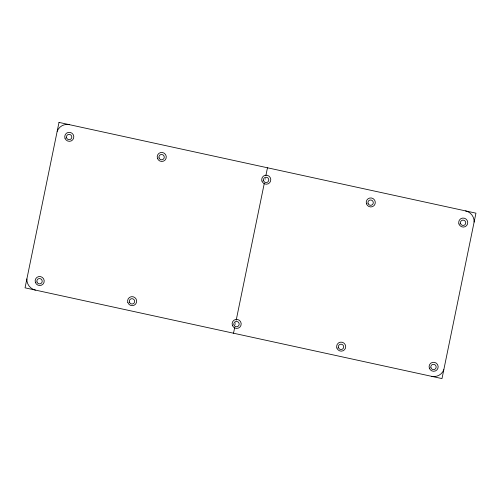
<?xml version="1.0" encoding="UTF-8"?>
<svg xmlns="http://www.w3.org/2000/svg" width="501" height="501" viewBox="0 0 501 501"><rect width="100%" height="100%" fill="white"/><g stroke="black" fill="none" stroke-linecap="round" stroke-linejoin="round"><path stroke-width="0.38" stroke-dasharray="2.5 1.88" d="M235.251 324.792L235.72 322.494M264.966 180.041L265.436 177.742"/><path stroke-width="0.75" d="M233.522 333.215L234.781 327.09M236.196 320.195L264.334 183.103M265.906 175.444L267.478 167.785M35.458 290.104A10.797 10.621 36 0 1 26.879 278.925M443.823 369.675A10.797 10.621 36 0 1 431.586 376.326M57.177 131.325A10.797 10.621 36 0 1 69.414 124.674M465.542 210.896A10.797 10.621 36 0 1 474.121 222.075M59.005 122.407L25.05 287.837L441.995 378.593L475.95 213.163L59.005 122.407M232.351 325.262A4.565 4.49 36 0 0 240.054 326.94A4.565 4.49 36 0 0 237.562 319.481A4.565 4.49 36 0 0 232.351 325.262M233.967 324.905A2.693 2.649 36 0 0 238.514 325.894A2.693 2.649 36 0 0 237.042 321.498A2.693 2.649 36 0 0 233.967 324.905M429.326 368.135A4.565 4.49 36 0 0 437.029 369.813A4.565 4.49 36 0 0 434.536 362.361A4.565 4.49 36 0 0 429.326 368.135M430.941 367.778A2.693 2.649 36 0 0 435.488 368.767A2.693 2.649 36 0 0 434.016 364.371A2.693 2.649 36 0 0 430.941 367.778M336.866 348.013A4.565 4.49 36 0 0 344.569 349.685A4.565 4.49 36 0 0 342.077 342.233A4.565 4.49 36 0 0 336.866 348.013M338.482 347.656A2.693 2.649 36 0 0 343.022 348.646A2.693 2.649 36 0 0 341.557 344.243A2.693 2.649 36 0 0 338.482 347.656M35.377 282.389A4.565 4.49 36 0 0 43.08 284.061A4.565 4.49 36 0 0 40.587 276.608A4.565 4.49 36 0 0 35.377 282.389M36.993 282.032A2.693 2.649 36 0 0 41.539 283.021A2.693 2.649 36 0 0 40.067 278.619A2.693 2.649 36 0 0 36.993 282.032M127.836 302.51A4.565 4.49 36 0 0 135.539 304.188A4.565 4.49 36 0 0 133.047 296.736A4.565 4.49 36 0 0 127.836 302.51M129.452 302.159A2.693 2.649 36 0 0 133.999 303.143A2.693 2.649 36 0 0 132.527 298.746A2.693 2.649 36 0 0 129.452 302.159M261.948 181.061A4.565 4.49 36 0 0 269.651 182.74A4.565 4.49 36 0 0 267.158 175.281A4.565 4.49 36 0 0 261.948 181.061M263.57 180.704A2.693 2.649 36 0 0 268.11 181.694A2.693 2.649 36 0 0 266.638 177.298A2.693 2.649 36 0 0 263.57 180.704M458.922 223.934A4.565 4.49 36 0 0 466.625 225.613A4.565 4.49 36 0 0 464.133 218.16A4.565 4.49 36 0 0 458.922 223.934M460.544 223.578A2.693 2.649 36 0 0 465.085 224.567A2.693 2.649 36 0 0 463.613 220.171A2.693 2.649 36 0 0 460.544 223.578M366.463 203.813A4.565 4.49 36 0 0 374.166 205.485A4.565 4.49 36 0 0 371.673 198.033A4.565 4.49 36 0 0 366.463 203.813M368.078 203.456A2.693 2.649 36 0 0 372.625 204.446A2.693 2.649 36 0 0 371.153 200.043A2.693 2.649 36 0 0 368.078 203.456M64.973 138.188A4.565 4.49 36 0 0 72.676 139.86A4.565 4.49 36 0 0 70.184 132.408A4.565 4.49 36 0 0 64.973 138.188M66.595 137.831A2.693 2.649 36 0 0 71.136 138.821A2.693 2.649 36 0 0 69.664 134.418A2.693 2.649 36 0 0 66.595 137.831M157.439 158.31A4.565 4.49 36 0 0 165.142 159.988A4.565 4.49 36 0 0 162.65 152.536A4.565 4.49 36 0 0 157.439 158.31M159.055 157.953A2.693 2.649 36 0 0 163.595 158.942A2.693 2.649 36 0 0 162.13 154.546A2.693 2.649 36 0 0 159.055 157.953"/></g></svg>
